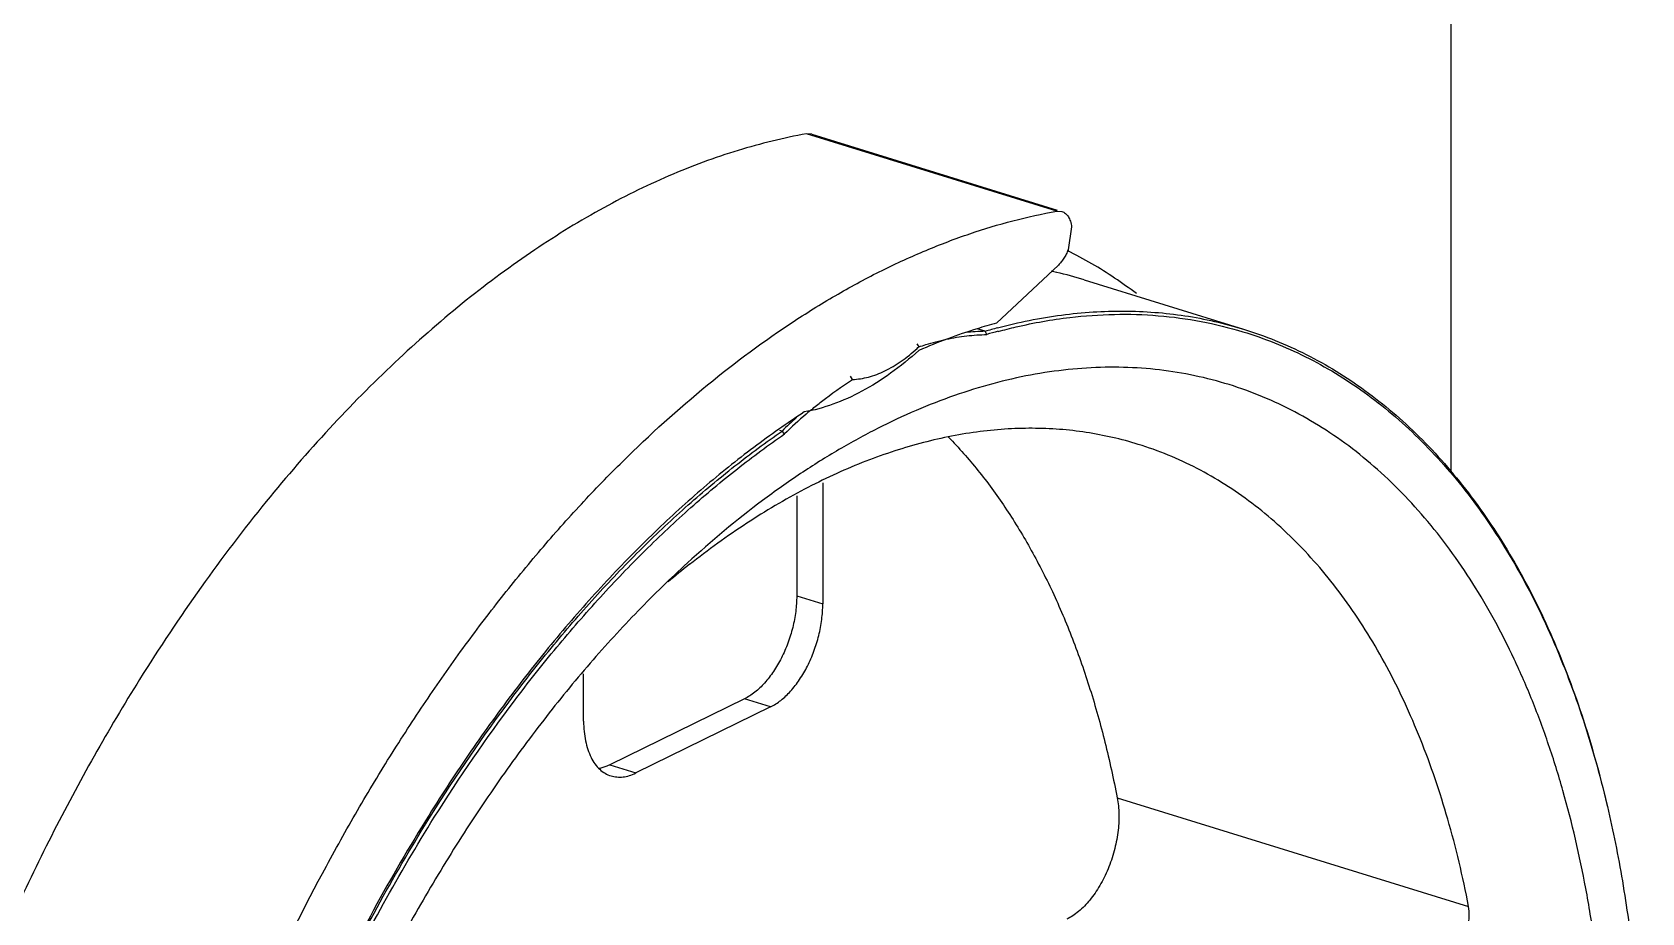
# Model space of a CAD drawing. Header units: inches. Extents: x 0 to 22, y 0 to 17.
# Drawn here: x 4.356 to 5.565, y 12.749 to 13.41 of the extents above; entities that cross this region are included whole.
import ezdxf

# ---------------------------------------------------------------- set-up
doc = ezdxf.new("R2010")
doc.units = ezdxf.units.IN
doc.header["$LTSCALE"] = 1.21
doc.header["$MEASUREMENT"] = 0
doc.layers.get('0').update_dxf_attribs({"linetype": 'CONTINUOUS'})

msp = doc.modelspace()

# ---------------------------------------------------------------- linework, layer by layer
at = {"color": 7}
for p, q in [((5.4216, 13.9988), (5.4216, 13.08)), ((4.9415, 13.3335), (4.9376, 13.3337)), ((4.9415, 13.3335), (5.1259, 13.2765)), ((5.1256, 13.2756), (5.1295, 13.2754)), ((5.1368, 13.2638), (5.1343, 13.2467)), ((5.1268, 13.2352), (5.0803, 13.1915)), ((5.1461, 13.2241), (5.2659, 13.187)), ((5.0718, 13.1854), (5.0659, 13.1872)), ((5.0731, 13.183), (5.0717, 13.1854)), ((5.0204, 13.176), (5.022, 13.1737)), ((4.9721, 13.1492), (4.9706, 13.1516)), ((4.9374, 13.1232), (4.9378, 13.1236)), ((4.9374, 13.1232), (4.9378, 13.1236)), ((4.9192, 13.1105), (4.9176, 13.111)), ((4.9211, 13.1083), (4.9192, 13.1105)), ((4.9498, 13.0715), (4.9498, 12.9806)), ((4.9302, 13.0618), (4.9302, 12.9867)), ((4.7701, 12.8925), (4.7701, 12.9281)), ((4.891, 12.9094), (4.7897, 12.8597)), ((4.9106, 12.9034), (4.8093, 12.8537)), ((5.5389, 12.8301), (5.5394, 12.8285)), ((5.539, 12.8302), (5.5394, 12.8285))]:
    msp.add_line(p, q, dxfattribs=at)
at = {"color": 8}
for p, q in [((5.1256, 13.2756), (4.9376, 13.3337)), ((4.9302, 12.9867), (4.9498, 12.9806)), ((4.9106, 12.9034), (4.891, 12.9094)), ((4.7897, 12.8597), (4.8093, 12.8537)), ((5.171, 12.8351), (5.435, 12.7535))]:
    msp.add_line(p, q, dxfattribs=at)
at = {"color": 7}
for centre, radius, start, end in [((4.9901, 12.9606), 0.3195, 59.5458, 63.3173), ((4.9822, 12.9475), 0.3349, 52.6423, 59.5209), ((5.057, 12.9353), 0.3022, 76.8904, 77.676), ((5.0573, 12.9366), 0.3009, 72.8284, 76.8928), ((5.074, 13.0346), 0.1508, 90.8328, 96.4675), ((5.1881, 12.7849), 0.417, 104.8548, 106.1915), ((5.1894, 12.7826), 0.417, 104.9846, 106.2029), ((4.9336, 13.2677), 0.129, 312.4633, 313.2531), ((5.1799, 12.8412), 0.372, 130.6991, 134.0992), ((5.1622, 12.8614), 0.3451, 129.8058, 130.5589), ((5.1828, 12.8382), 0.379, 131.8044, 134.0696), ((5.2653, 12.4808), 0.6732, 128.1233, 129.8932), ((5.8677, 12.0658), 1.4301, 148.0715, 154.6936)]:
    msp.add_arc(centre, radius, start, end, dxfattribs=at)
for points, knots in [([(4.9376, 13.3337), (4.9203, 13.3306), (4.8851, 13.322), (4.833, 13.3027), (4.7808, 13.2768), (4.7289, 13.2446), (4.6775, 13.2062), (4.6271, 13.162), (4.578, 13.1123), (4.5469, 13.0763), (4.5316, 13.0575)], [0, 0, 0, 0, 0.105556, 0.216064, 0.332047, 0.453876, 0.581692, 0.715462, 0.855006, 1, 1, 1, 1]), ([(4.6245, 12.8659), (4.6333, 12.8799), (4.6511, 12.9074), (4.679, 12.9472), (4.7079, 12.9853), (4.7375, 13.0214), (4.7679, 13.0556), (4.8088, 13.0978), (4.861, 13.1451), (4.9162, 13.186), (4.9607, 13.2135), (4.9938, 13.2313), (5.0269, 13.2464), (5.0702, 13.2629), (5.1035, 13.2717), (5.1256, 13.2756)], [0, 0, 0, 0, 0.074468, 0.147689, 0.219516, 0.289842, 0.358587, 0.425679, 0.554615, 0.676351, 0.734521, 0.790907, 0.845563, 0.898574, 1, 1, 1, 1]), ([(5.1295, 13.2754), (5.1299, 13.2753), (5.1309, 13.2749), (5.1322, 13.274), (5.1333, 13.2728), (5.1344, 13.2714), (5.1352, 13.2698), (5.1362, 13.2673), (5.1366, 13.2653), (5.1368, 13.2638)], [0, 0, 0, 0, 0.104151, 0.210912, 0.322671, 0.441305, 0.568053, 0.703638, 1, 1, 1, 1]), ([(5.1343, 13.2467), (5.1338, 13.2456), (5.1328, 13.2434), (5.131, 13.2403), (5.1291, 13.2375), (5.1276, 13.2359), (5.1268, 13.2352)], [0, 0, 0, 0, 0.266511, 0.524703, 0.770331, 1, 1, 1, 1]), ([(5.0811, 13.188), (5.0969, 13.1922), (5.1208, 13.197), (5.1527, 13.2002), (5.1761, 13.2009), (5.1992, 13.1999), (5.2219, 13.1974), (5.2442, 13.1931), (5.2588, 13.1892), (5.2659, 13.187)], [0, 0, 0, 0, 0.261595, 0.388653, 0.513575, 0.636744, 0.758578, 0.879514, 1, 1, 1, 1]), ([(5.0816, 13.1853), (5.0861, 13.1865), (5.1038, 13.191), (5.1218, 13.1942), (5.1354, 13.1958)], [0, 0, 0, 0, 0.254475, 1, 1, 1, 1]), ([(5.1354, 13.1958), (5.1465, 13.1971), (5.1687, 13.1987), (5.2018, 13.1977), (5.2341, 13.1934), (5.2551, 13.1882), (5.2653, 13.1851)], [0, 0, 0, 0, 0.256533, 0.507545, 0.754754, 1, 1, 1, 1]), ([(5.0803, 13.1915), (5.0754, 13.1902), (5.0556, 13.1844), (5.0363, 13.1772), (5.022, 13.1711)], [0, 0, 0, 0, 0.244759, 1, 1, 1, 1]), ([(5.2653, 13.1851), (5.2734, 13.1826), (5.2894, 13.1771), (5.3127, 13.1666), (5.3352, 13.1542), (5.357, 13.1398), (5.3778, 13.1235), (5.3978, 13.1052), (5.4169, 13.0851), (5.4349, 13.0632), (5.4519, 13.0396), (5.4735, 13.0053), (5.4976, 12.9581), (5.5213, 12.8964), (5.5336, 12.8528), (5.539, 12.8302)], [0, 0, 0, 0, 0.053982, 0.108204, 0.16292, 0.218368, 0.274776, 0.332348, 0.391264, 0.451685, 0.513743, 0.577544, 0.710641, 0.851436, 1, 1, 1, 1]), ([(5.2659, 13.187), (5.274, 13.1845), (5.29, 13.1788), (5.3133, 13.1683), (5.3358, 13.1557), (5.3575, 13.1412), (5.3783, 13.1247), (5.3983, 13.1063), (5.4173, 13.0861), (5.4353, 13.0641), (5.4523, 13.0403), (5.4738, 13.0058), (5.4978, 12.9585), (5.5214, 12.8966), (5.5336, 12.8528), (5.539, 12.8301)], [0, 0, 0, 0, 0.053924, 0.108104, 0.162792, 0.218226, 0.274629, 0.332205, 0.391133, 0.45157, 0.513647, 0.577469, 0.710605, 0.851428, 1, 1, 1, 1]), ([(5.022, 13.1711), (5.0152, 13.165), (5.0015, 13.1538), (4.9799, 13.1401), (4.9581, 13.1302), (4.9432, 13.1261), (4.9359, 13.1248)], [0, 0, 0, 0, 0.276321, 0.534542, 0.775161, 1, 1, 1, 1]), ([(4.9721, 13.1492), (4.9761, 13.1494), (4.9845, 13.1507), (4.9969, 13.1555), (5.0092, 13.1628), (5.0169, 13.169), (5.0207, 13.1725)], [0, 0, 0, 0, 0.221131, 0.459573, 0.718793, 1, 1, 1, 1]), ([(5.022, 13.1737), (5.0238, 13.1743), (5.0305, 13.1765), (5.0374, 13.1783), (5.0426, 13.1795)], [0, 0, 0, 0, 0.254285, 1, 1, 1, 1]), ([(5.0426, 13.1795), (5.0477, 13.1805), (5.0578, 13.1822), (5.068, 13.1829), (5.0731, 13.1829)], [0, 0, 0, 0, 0.506847, 1, 1, 1, 1]), ([(5.5343, 12.6883), (5.533, 12.7016), (5.5298, 12.7279), (5.5215, 12.7789), (5.5101, 12.828), (5.4956, 12.8747), (5.4834, 12.9077), (5.4698, 12.9389), (5.4549, 12.9684), (5.4387, 12.996), (5.4212, 13.0217), (5.4025, 13.0454), (5.3826, 13.0669), (5.3617, 13.0864), (5.3397, 13.1036), (5.3167, 13.1185), (5.2927, 13.1312), (5.2679, 13.1415), (5.2424, 13.1494), (5.2161, 13.1549), (5.1893, 13.1581), (5.1618, 13.1588), (5.1339, 13.157), (5.1057, 13.1529), (5.0771, 13.1463), (5.0483, 13.1374), (5.0194, 13.1261), (4.9905, 13.1125), (4.9615, 13.0967), (4.9327, 13.0786), (4.8939, 13.0511), (4.8661, 13.0279), (4.8481, 13.0114)], [0, 0, 0, 0, 0.039606, 0.078291, 0.152655, 0.188294, 0.222887, 0.256438, 0.288961, 0.320482, 0.351042, 0.380702, 0.409534, 0.437631, 0.465098, 0.492057, 0.518643, 0.544999, 0.571276, 0.597628, 0.624206, 0.651154, 0.678606, 0.706685, 0.735498, 0.765135, 0.795672, 0.827167, 0.859663, 0.893188, 0.927757, 1, 1, 1, 1]), ([(4.9413, 13.1265), (4.9438, 13.1286), (4.9537, 13.1367), (4.9641, 13.1441), (4.9721, 13.1492)], [0, 0, 0, 0, 0.256695, 1, 1, 1, 1]), ([(4.9359, 13.1248), (4.923, 13.1164), (4.8972, 13.0983), (4.8597, 13.0681), (4.8228, 13.0346), (4.7868, 12.9978), (4.7516, 12.958), (4.7176, 12.9153), (4.6848, 12.8699), (4.6641, 12.8383), (4.654, 12.8221)], [0, 0, 0, 0, 0.11111, 0.226496, 0.346034, 0.469597, 0.597023, 0.728102, 0.862562, 1, 1, 1, 1]), ([(4.6555, 12.8219), (4.6744, 12.8519), (4.7042, 12.8954), (4.7471, 12.9498), (4.7799, 12.9876), (4.8136, 13.0227), (4.848, 13.055), (4.8831, 13.0843), (4.9071, 13.1021), (4.9192, 13.1105)], [0, 0, 0, 0, 0.27035, 0.400998, 0.528261, 0.651937, 0.771879, 0.887949, 1, 1, 1, 1]), ([(5.1869, 13.1005), (5.1805, 13.1025), (5.1675, 13.1059), (5.1477, 13.1097), (5.1276, 13.112), (5.1071, 13.1128), (5.0863, 13.1121), (5.0579, 13.1092), (5.0294, 13.1034), (5.0009, 13.0948), (4.9717, 13.0841), (4.9349, 13.0671), (4.8915, 13.0414), (4.8636, 13.0212), (4.8497, 13.0103)], [0, 0, 0, 0, 0.055189, 0.110588, 0.166403, 0.222833, 0.280065, 0.338273, 0.458174, 0.520191, 0.583713, 0.715556, 0.854241, 1, 1, 1, 1]), ([(4.6579, 12.8204), (4.6767, 12.8503), (4.7064, 12.8937), (4.7493, 12.948), (4.7821, 12.9857), (4.8157, 13.0207), (4.85, 13.053), (4.885, 13.0822), (4.909, 13.1), (4.9211, 13.1083)], [0, 0, 0, 0, 0.270356, 0.401005, 0.528269, 0.651946, 0.771884, 0.887948, 1, 1, 1, 1]), ([(5.0443, 13.1058), (5.052, 13.0979), (5.067, 13.081), (5.0873, 13.0532), (5.106, 13.0227), (5.1229, 12.9896), (5.138, 12.9542), (5.1511, 12.9164), (5.1623, 12.8765), (5.1683, 12.8491), (5.171, 12.8351)], [0, 0, 0, 0, 0.10957, 0.223072, 0.340857, 0.463189, 0.590244, 0.722123, 0.858775, 1, 1, 1, 1]), ([(5.435, 12.7535), (5.4329, 12.7647), (5.4282, 12.7866), (5.4171, 12.8288), (5.4035, 12.869), (5.3872, 12.9069), (5.374, 12.9334), (5.3597, 12.9582), (5.3443, 12.9814), (5.3278, 13.0029), (5.3103, 13.0226), (5.2919, 13.0405), (5.2725, 13.0565), (5.2523, 13.0706), (5.2312, 13.0827), (5.2095, 13.0928), (5.1944, 13.0982), (5.1869, 13.1005)], [0, 0, 0, 0, 0.076001, 0.150074, 0.292119, 0.360093, 0.426057, 0.490066, 0.552198, 0.612555, 0.671265, 0.728493, 0.784431, 0.839297, 0.893336, 0.946811, 1, 1, 1, 1]), ([(4.5316, 13.0575), (4.5146, 13.0366), (4.4816, 12.9931), (4.4512, 12.9475), (4.4365, 12.924)], [0, 0, 0, 0, 0.492187, 1, 1, 1, 1]), ([(4.8481, 13.0114), (4.8354, 12.9998), (4.8103, 12.9754), (4.7742, 12.936), (4.7394, 12.8933), (4.7058, 12.8477), (4.6738, 12.7994), (4.6434, 12.7485), (4.6148, 12.6954), (4.5881, 12.6404), (4.5636, 12.5836), (4.5413, 12.5255), (4.5213, 12.4662), (4.5038, 12.4062), (4.4888, 12.3457), (4.4764, 12.285), (4.4667, 12.2244), (4.462, 12.184), (4.4601, 12.1639)], [0, 0, 0, 0, 0.054258, 0.110394, 0.168297, 0.227833, 0.288845, 0.35116, 0.414587, 0.478924, 0.543959, 0.609473, 0.675243, 0.741037, 0.806629, 0.871807, 0.936352, 1, 1, 1, 1]), ([(4.9302, 12.9867), (4.9302, 12.9828), (4.9297, 12.9748), (4.9274, 12.9629), (4.9238, 12.9512), (4.919, 12.9401), (4.9131, 12.93), (4.9064, 12.9213), (4.9002, 12.9153), (4.895, 12.9116), (4.8923, 12.9101), (4.891, 12.9094)], [0, 0, 0, 0, 0.129614, 0.264533, 0.401197, 0.536205, 0.666135, 0.787995, 0.899646, 0.951292, 1, 1, 1, 1]), ([(4.9106, 12.9034), (4.9119, 12.904), (4.9146, 12.9055), (4.9198, 12.9092), (4.926, 12.9152), (4.9327, 12.9239), (4.9386, 12.934), (4.9434, 12.9451), (4.947, 12.9569), (4.9492, 12.9688), (4.9498, 12.9767), (4.9498, 12.9806)], [0, 0, 0, 0, 0.048708, 0.100354, 0.212005, 0.333865, 0.463795, 0.598803, 0.735467, 0.870386, 1, 1, 1, 1]), ([(4.4365, 12.924), (4.4247, 12.9051), (4.4017, 12.8663), (4.3696, 12.8063), (4.3397, 12.7441), (4.3121, 12.6801), (4.287, 12.6145), (4.2644, 12.5477), (4.2446, 12.48), (4.2332, 12.4344), (4.228, 12.4115)], [0, 0, 0, 0, 0.120445, 0.243029, 0.3673, 0.492874, 0.619358, 0.746324, 0.873346, 1, 1, 1, 1]), ([(4.7701, 12.8925), (4.7701, 12.8899), (4.7704, 12.885), (4.7714, 12.8779), (4.7731, 12.8713), (4.7755, 12.8655), (4.7784, 12.8605), (4.782, 12.8564), (4.7861, 12.8533), (4.7891, 12.852), (4.7907, 12.8515)], [0, 0, 0, 0, 0.155723, 0.303243, 0.441156, 0.569095, 0.687382, 0.797121, 0.900339, 1, 1, 1, 1]), ([(4.3773, 12.0783), (4.3782, 12.0951), (4.3805, 12.1289), (4.3874, 12.1972), (4.4004, 12.2831), (4.4227, 12.3861), (4.4513, 12.4881), (4.4861, 12.5882), (4.5266, 12.6852), (4.565, 12.763), (4.5983, 12.8227), (4.6156, 12.8517), (4.6245, 12.8659)], [0, 0, 0, 0, 0.060564, 0.121946, 0.246626, 0.373139, 0.500551, 0.627892, 0.754194, 0.878528, 0.939688, 1, 1, 1, 1]), ([(4.7897, 12.8597), (4.789, 12.8594), (4.7864, 12.8582), (4.7835, 12.8573), (4.7814, 12.857)], [0, 0, 0, 0, 0.261202, 1, 1, 1, 1]), ([(4.7907, 12.8515), (4.7921, 12.8511), (4.7951, 12.8505), (4.7998, 12.8506), (4.8046, 12.8516), (4.8077, 12.8529), (4.8093, 12.8537)], [0, 0, 0, 0, 0.233648, 0.474508, 0.728706, 1, 1, 1, 1]), ([(5.171, 12.8351), (5.1714, 12.8331), (5.172, 12.8289), (5.1725, 12.8202), (5.1718, 12.8088), (5.1695, 12.7974), (5.1667, 12.7883), (5.1642, 12.7816), (5.1613, 12.7752), (5.157, 12.7672), (5.1509, 12.7584), (5.1438, 12.7509), (5.1377, 12.7464), (5.1347, 12.7446), (5.1331, 12.7439)], [0, 0, 0, 0, 0.058531, 0.120087, 0.250092, 0.385959, 0.454756, 0.523298, 0.590983, 0.657245, 0.783298, 0.898182, 0.950819, 1, 1, 1, 1]), ([(4.4421, 12.2389), (4.446, 12.2646), (4.4552, 12.3162), (4.4729, 12.393), (4.4945, 12.4692), (4.5199, 12.5443), (4.5488, 12.6176), (4.5811, 12.6886), (4.6164, 12.7568), (4.6422, 12.8006), (4.6555, 12.8219)], [0, 0, 0, 0, 0.125045, 0.251347, 0.37827, 0.50517, 0.631413, 0.756367, 0.879423, 1, 1, 1, 1]), ([(4.4449, 12.2385), (4.4487, 12.2642), (4.4579, 12.3157), (4.4756, 12.3923), (4.4972, 12.4684), (4.5225, 12.5433), (4.5514, 12.6165), (4.5836, 12.6874), (4.6189, 12.7554), (4.6446, 12.7991), (4.6579, 12.8204)], [0, 0, 0, 0, 0.125045, 0.251349, 0.378272, 0.505174, 0.631417, 0.756371, 0.879426, 1, 1, 1, 1]), ([(5.5394, 12.8285), (5.5437, 12.81), (5.5513, 12.772), (5.5594, 12.7134), (5.5642, 12.6525), (5.5652, 12.6111), (5.5652, 12.5902)], [0, 0, 0, 0, 0.237598, 0.483864, 0.738291, 1, 1, 1, 1]), ([(5.3373, 12.6808), (5.3432, 12.681), (5.3549, 12.6823), (5.3721, 12.6864), (5.3887, 12.6925), (5.4016, 12.6994), (5.411, 12.7061), (5.4175, 12.7116), (5.4233, 12.7176), (5.4282, 12.7242), (5.4321, 12.7312), (5.4347, 12.7386), (5.4358, 12.7461), (5.4355, 12.7511), (5.435, 12.7535)], [0, 0, 0, 0, 0.130757, 0.261896, 0.39271, 0.522296, 0.586311, 0.649518, 0.711676, 0.772521, 0.831801, 0.889366, 0.945286, 1, 1, 1, 1])]:
    msp.add_open_spline(points, degree=3, knots=knots, dxfattribs=at)

doc.saveas('drawing.dxf')
